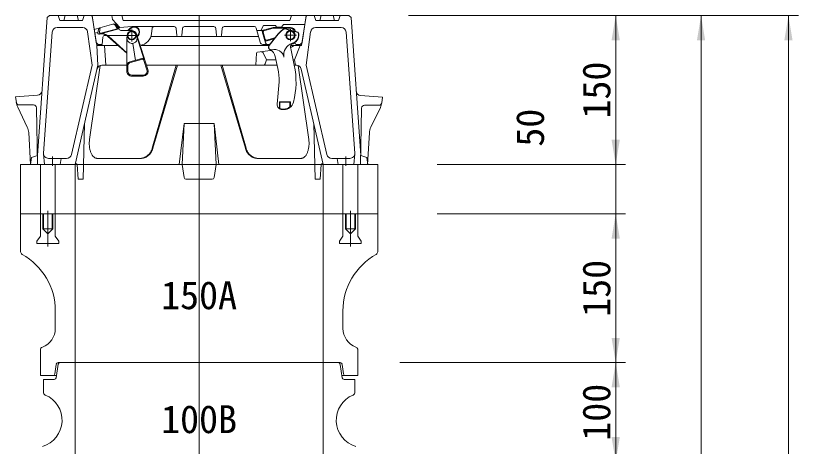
# Model space of a CAD drawing. Units: millimetres, scale not verified. Extents: x -6861 to 6861, y -5221 to 5221.
# Drawn here: x 3038 to 3827, y 248 to 682 of the extents above; entities that cross this region are included whole.
import ezdxf
from ezdxf.enums import TextEntityAlignment as Align

# ---------------------------------------------------------------- set-up
doc = ezdxf.new("R2010")
doc.units = ezdxf.units.MM
doc.header["$LTSCALE"] = 20
for name, color, linetype, lineweight in [('0-4_TEMP', 3, 'Continuous', 18), ('0-5_細線', 7, 'Continuous', 18), ('0-7_寸法', 1, 'Continuous', 18)]:
    doc.layers.add(name, color=color, linetype=linetype, lineweight=lineweight)
doc.layers.add('0-8_注釈', color=1, linetype='Continuous')
doc.styles.add('ＭＳ ゴシック', font='')
doc.styles.get('ＭＳ ゴシック').set_extended_font_data('MS Gothic')

msp = doc.modelspace()

# ---------------------------------------------------------------- linework, layer by layer
at = {"layer": '0-4_TEMP'}
for p, q in [((3222.8, 682.35), (3222.8, 517.35)), ((3074.8, 540.27), (3074.8, 530.82)), ((3370.8, 540.27), (3370.8, 530.82)), ((3099.8, 532.35), (3106.2, 532.35)), ((3205.8, 532.35), (3239.8, 532.35)), ((3222.8, 532.35), (3222.8, 369.35)), ((3339.4, 532.35), (3345.8, 532.35)), ((3070.3, 485.35), (3070.3, 449.35)), ((3375.3, 485.35), (3375.3, 449.35)), ((3222.8, 382.35), (3222.8, 69.35)), ((3222.8, 332.35), (3222.8, 219.35))]:
    msp.add_line(p, q, dxfattribs=at)
at = {"layer": '0-5_細線'}
for p, q in [((3069.65, 680.35), (3059.8, 541.35)), ((3069.65, 680.35), (3071.8, 682.35)), ((3071.8, 682.35), (3373.8, 682.35)), ((3080.8, 682.35), (3082.3, 677.35)), ((3087.8, 682.35), (3086.3, 677.35)), ((3099.8, 682.35), (3101.3, 677.35)), ((3106.8, 682.35), (3105.3, 677.35)), ((3114.3, 682.35), (3114.89, 681.75)), ((3119.07, 655.35), (3114.8, 682.35)), ((3114.89, 681.75), (3119.55, 652.35)), ((3134.8, 682.35), (3135.3, 678.35)), ((3144.8, 682.35), (3146.3, 677.35)), ((3315.8, 682.35), (3314.3, 677.35)), ((3330.7, 681.75), (3326.05, 652.35)), ((3326.52, 655.35), (3330.8, 682.35)), ((3331.3, 682.35), (3330.7, 681.75)), ((3338.8, 682.35), (3340.3, 677.35)), ((3345.8, 682.35), (3344.3, 677.35)), ((3357.8, 682.35), (3359.3, 677.35)), ((3364.8, 682.35), (3363.3, 677.35)), ((3375.94, 680.35), (3373.8, 682.35)), ((3375.94, 680.35), (3385.8, 541.35)), ((3082.3, 677.35), (3105.3, 677.35)), ((3122.68, 670.16), (3136.9, 673.97)), ((3135.3, 678.35), (3142.8, 670.35)), ((3138.07, 672.87), (3140.57, 669.09)), ((3138.77, 673.52), (3139.63, 673.72)), ((3139.09, 673.14), (3142.03, 668.69)), ((3142.8, 670.35), (3154.8, 671.35)), ((3314.3, 677.35), (3146.3, 677.35)), ((3154.8, 671.35), (3175.65, 671.35)), ((3197.49, 671.35), (3166.47, 671.35)), ((3237.49, 671.35), (3208.11, 671.35)), ((3278.44, 671.35), (3248.11, 671.35)), ((3299.8, 672.35), (3300.8, 670.85)), ((3300.8, 670.85), (3305.8, 670.85)), ((3307.8, 673.35), (3305.8, 670.85)), ((3307.8, 673.35), (3329.37, 673.35)), ((3363.3, 677.35), (3340.3, 677.35)), ((3074.63, 665.7), (3065.98, 543.7)), ((3079.62, 670.35), (3105.41, 670.35)), ((3110.37, 666), (3114.8, 632.35)), ((3116.99, 668.49), (3121.73, 669.59)), ((3117.62, 664.53), (3120.78, 665.26)), ((3120.73, 664.86), (3121.22, 668.5)), ((3121.85, 663.73), (3141.78, 669.07)), ((3121.9, 663.75), (3122.34, 663.82)), ((3122.35, 665.64), (3122.96, 670.24)), ((3123.6, 664.54), (3141.59, 669.36)), ((3141.18, 669.97), (3142.8, 670.35)), ((3144.53, 667.35), (3154.8, 667.35)), ((3153.41, 669.74), (3151.02, 667.35)), ((3151.73, 667.35), (3153.76, 669.38)), ((3154.8, 668.35), (3154.8, 656.35)), ((3171.06, 627.87), (3159.56, 663.87)), ((3174.84, 664.21), (3175.3, 669.52)), ((3199.48, 669.55), (3200.21, 662.25)), ((3206.12, 669.55), (3205.39, 662.25)), ((3240.21, 662.25), (3239.48, 669.55)), ((3245.39, 662.25), (3246.12, 669.55)), ((3284.2, 655.57), (3280.37, 669.86)), ((3281.05, 667.35), (3286.74, 667.35)), ((3289.58, 654.83), (3286.48, 666.38)), ((3287.19, 667.61), (3297.42, 670.35)), ((3289.41, 658.35), (3287.4, 665.85)), ((3288.11, 667.07), (3297.52, 669.6)), ((3302.39, 663.86), (3293.29, 652.47)), ((3302.58, 663.7), (3293.49, 652.31)), ((3297.42, 670.35), (3314.8, 670.35)), ((3297.52, 669.6), (3314.8, 669.6)), ((3308.99, 669.33), (3309.02, 669.06)), ((3308.99, 669.33), (3322.73, 665.65)), ((3309.02, 669.06), (3322.54, 665.44)), ((3314.8, 656.6), (3314.8, 668.6)), ((3322.54, 665.44), (3322.73, 665.65)), ((3335.22, 666), (3330.8, 632.35)), ((3365.97, 670.35), (3340.18, 670.35)), ((3370.96, 665.7), (3379.61, 543.7)), ((3119.07, 655.35), (3121.07, 653.35)), ((3119.07, 655.35), (3121.07, 653.35)), ((3119.07, 655.35), (3121.07, 653.35)), ((3119.07, 655.35), (3121.07, 653.35)), ((3125.83, 660.56), (3125.07, 653.35)), ((3129.44, 662.35), (3127.76, 662.35)), ((3149.8, 644.35), (3130.83, 661.42)), ((3131.31, 662.35), (3149.48, 662.35)), ((3149.94, 644.89), (3131.41, 661.58)), ((3148.8, 662.35), (3160.8, 662.35)), ((3149.8, 626.38), (3150.05, 659.3)), ((3150.05, 659.3), (3150.31, 662.69)), ((3167.41, 637.75), (3159.89, 661.31)), ((3160.24, 661.72), (3160.83, 662.31)), ((3160.42, 661.19), (3161.19, 661.96)), ((3282.65, 661.35), (3174.25, 661.35)), ((3290.1, 656.75), (3298.38, 658.97)), ((3290.63, 657.64), (3299.16, 659.93)), ((3308.8, 662.6), (3320.8, 662.6)), ((3324.52, 653.35), (3326.52, 655.35)), ((3119.55, 652.35), (3120.8, 632.35)), ((3119.55, 652.35), (3140.67, 652.35)), ((3125.07, 653.35), (3121.07, 653.35)), ((3127.3, 652.35), (3128.8, 632.35)), ((3158.6, 637.16), (3156, 654.42)), ((3164.49, 652.35), (3222.8, 652.35)), ((3292.96, 652.35), (3222.8, 652.35)), ((3281.6, 645.45), (3294.79, 647.22)), ((3287.1, 653.35), (3293.82, 653.35)), ((3315.14, 649.13), (3318.69, 632.44)), ((3326.05, 652.35), (3315.44, 652.35)), ((3315.9, 653.56), (3320.09, 654.35)), ((3324.55, 652.35), (3318.8, 637.85)), ((3320.2, 653.35), (3320.09, 654.35)), ((3320.2, 653.35), (3324.52, 653.35)), ((3280.73, 644.54), (3279.8, 632.35)), ((3287.43, 644.84), (3290.8, 637.85)), ((3299.47, 641.12), (3302.06, 628.9)), ((3094.07, 542.23), (3114.8, 632.35)), ((3097.8, 532.35), (3120.8, 632.35)), ((3123.12, 632.07), (3112.3, 557.26)), ((3124.78, 632.35), (3149.63, 632.35)), ((3150.8, 626.35), (3150.8, 631.35)), ((3152.76, 635.64), (3164.97, 639.07)), ((3153.72, 635.2), (3164.66, 638.27)), ((3170.11, 627.56), (3167.11, 636.96)), ((3169.86, 632.35), (3222.8, 632.35)), ((3175.57, 548.66), (3199.66, 632.35)), ((3176.21, 548.55), (3200.95, 632.35)), ((3300.96, 632.35), (3222.8, 632.35)), ((3269.38, 548.55), (3244.65, 632.35)), ((3270.03, 548.66), (3245.93, 632.35)), ((3272.18, 632.35), (3267.75, 632.35)), ((3290.8, 637.85), (3289.28, 633.66)), ((3300.13, 637.85), (3290.8, 637.85)), ((3318.8, 637.85), (3317.78, 637.85)), ((3318.8, 637.85), (3319.8, 632.35)), ((3320.82, 632.35), (3318.89, 632.35)), ((3322.47, 632.07), (3333.3, 557.26)), ((3351.52, 542.23), (3330.8, 632.35)), ((3347.8, 532.35), (3325.69, 628.47)), ((3154.8, 622.35), (3166.3, 622.35)), ((3154.8, 621.35), (3166.3, 621.35)), ((3303.46, 615.6), (3301.49, 593.03)), ((3059.82, 602.02), (3037.8, 600.35)), ((3037.8, 600.35), (3038.49, 594.77)), ((3041.45, 592.35), (3055.85, 592.35)), ((3304.3, 595.1), (3303.8, 595.33)), ((3303.8, 595.33), (3314.8, 595.33)), ((3303.8, 595.33), (3303.8, 588.37)), ((3304.3, 595.1), (3314.3, 595.1)), ((3304.3, 595.1), (3304.3, 588.65)), ((3314.3, 595.1), (3314.8, 595.33)), ((3314.3, 595.1), (3314.3, 590.36)), ((3314.8, 595.33), (3314.8, 590.13)), ((3403.98, 592.01), (3389.58, 592.03)), ((3039.85, 590.14), (3049.51, 570.02)), ((3058.85, 589.4), (3059.8, 532.35)), ((3303.8, 588.37), (3304.3, 588.65)), ((3306.47, 588.1), (3308.14, 588.1)), ((3306.47, 587.6), (3308.14, 587.6)), ((3314.3, 590.36), (3314.8, 590.13)), ((3386.57, 589.09), (3385.52, 532.04)), ((3405.57, 589.8), (3395.87, 569.7)), ((3105.8, 517.35), (3107.3, 573.65)), ((3207.8, 573.65), (3237.8, 573.65)), ((3237.8, 573.65), (3242.8, 532.35)), ((3239.8, 532.35), (3237.8, 573.65)), ((3339.8, 517.35), (3338.3, 573.65)), ((3050.97, 564.39), (3052.8, 532.35)), ((3394.41, 564.06), (3392.52, 532.03)), ((3053.8, 539.35), (3052.8, 532.35)), ((3053.8, 539.35), (3059.8, 541.35)), ((3066.8, 532.35), (3065.98, 542.96)), ((3070.97, 538.35), (3089.2, 538.35)), ((3083.8, 538.35), (3082.8, 532.35)), ((3120.06, 538.35), (3163.78, 538.35)), ((3325.53, 538.35), (3281.81, 538.35)), ((3374.63, 538.35), (3356.4, 538.35)), ((3361.8, 538.35), (3362.8, 532.35)), ((3378.8, 532.35), (3379.61, 542.96)), ((3391.8, 539.35), (3385.8, 541.35)), ((3391.8, 539.35), (3392.8, 532.35)), ((3042.8, 482.35), (3042.8, 532.35)), ((3052.8, 532.35), (3042.8, 532.35)), ((3052.8, 532.35), (3097.8, 532.35)), ((3062.8, 482.35), (3062.8, 532.35)), ((3077.8, 482.35), (3077.8, 532.35)), ((3097.8, 532.35), (3099.8, 532.35)), ((3097.8, 482.35), (3097.8, 532.35)), ((3099.8, 532.35), (3100.8, 517.35)), ((3106.2, 532.35), (3205.8, 532.35)), ((3205.8, 532.35), (3207.57, 519.08)), ((3239.8, 532.35), (3238.03, 519.08)), ((3339.4, 532.35), (3239.8, 532.35)), ((3345.8, 532.35), (3344.8, 517.35)), ((3347.8, 532.35), (3345.8, 532.35)), ((3392.8, 532.35), (3347.8, 532.35)), ((3347.8, 482.35), (3347.8, 532.35)), ((3367.8, 482.35), (3367.8, 532.35)), ((3382.8, 482.35), (3382.8, 532.35)), ((3392.8, 532.35), (3402.8, 532.35)), ((3402.8, 482.35), (3402.8, 532.35)), ((3100.8, 517.35), (3105.8, 517.35)), ((3236.05, 517.35), (3209.24, 517.35)), ((3344.8, 517.35), (3339.8, 517.35)), ((3042.8, 482.35), (3402.8, 482.35)), ((3042.8, 482.35), (3042.8, 444.14)), ((3062.8, 482.35), (3062.8, 459.85)), ((3065.3, 482.35), (3065.3, 467.35)), ((3065.9, 482.35), (3065.9, 466.75)), ((3074.7, 482.35), (3074.7, 466.75)), ((3077.8, 482.35), (3077.8, 459.85)), ((3097.8, 482.35), (3097.8, 332.35)), ((3347.8, 482.35), (3347.8, 332.35)), ((3367.8, 482.35), (3367.8, 459.85)), ((3370.3, 482.35), (3370.3, 467.35)), ((3370.9, 482.35), (3370.9, 466.75)), ((3379.7, 482.35), (3379.7, 466.75)), ((3380.3, 482.35), (3380.3, 467.35)), ((3382.8, 482.35), (3382.8, 459.85)), ((3402.8, 482.35), (3402.8, 444.14)), ((3065.3, 467.35), (3075.3, 467.35)), ((3065.3, 467.35), (3070.3, 462.35)), ((3370.3, 467.35), (3375.3, 462.35)), ((3380.3, 467.35), (3370.3, 467.35)), ((3380.3, 467.35), (3375.3, 462.35)), ((3062.8, 459.85), (3059.3, 454.85)), ((3077.8, 459.85), (3081.3, 454.85)), ((3059.3, 454.85), (3059.3, 452.35)), ((3059.3, 452.35), (3081.3, 452.35)), ((3081.3, 454.85), (3081.3, 452.35)), ((3386.3, 452.35), (3364.3, 452.35)), ((3077.8, 384.68), (3077.8, 366.71)), ((3367.8, 384.68), (3367.8, 366.71)), ((3062.8, 345.15), (3062.8, 332.35)), ((3382.8, 345.15), (3382.8, 332.35)), ((3062.8, 332.35), (3062.8, 319.35)), ((3080.54, 332.35), (3222.8, 332.35)), ((3097.8, 332.35), (3097.8, 232.35)), ((3365.06, 332.35), (3222.8, 332.35)), ((3347.8, 332.35), (3347.8, 232.35)), ((3382.8, 332.35), (3382.8, 319.35)), ((3078.55, 330.62), (3077.21, 321.07)), ((3078.55, 317.06), (3080.55, 330.64)), ((3365.04, 330.62), (3366.94, 317.07)), ((3367.04, 330.62), (3368.38, 321.07)), ((3062.8, 319.35), (3078.89, 319.35)), ((3366.62, 319.35), (3382.8, 319.35)), ((3065.8, 302.43), (3065.8, 315.35)), ((3076.57, 315.35), (3065.8, 315.35)), ((3379.8, 315.35), (3368.92, 315.35)), ((3379.8, 315.35), (3379.8, 302.43))]:
    msp.add_line(p, q, dxfattribs=at)
for points in [[(3284.91, 667.35), (3287.8, 672.35), (3299.8, 672.35)], [(3385.62, 601.71), (3407.64, 600), (3406.94, 594.43)], [(3205.8, 532.35), (3207.8, 573.65), (3202.8, 532.35)], [(3075.3, 482.35), (3075.3, 467.35), (3070.3, 462.35)], [(3367.8, 459.85), (3364.3, 454.85), (3364.3, 452.35)], [(3382.8, 459.85), (3386.3, 454.85), (3386.3, 452.35)]]:
    msp.add_lwpolyline(points, dxfattribs=at)
for centre, radius in [((3154.8, 662.35), 4.5), ((3154.8, 662.35), 4), ((3314.8, 662.6), 4.75), ((3314.8, 662.6), 4)]:
    msp.add_circle(centre, radius, dxfattribs=at)
for centre, radius, start, end in [((3136.4, 671.77), 2, 33.435, 105), ((3137.42, 672.04), 2, 33.435, 105), ((3157.3, 665.85), 5.5, 315, 135), ((3157.3, 665.85), 5, 315, 135), ((3177.29, 669.35), 2, 90, 175), ((3197.49, 669.35), 2, 5.711, 90), ((3208.11, 669.35), 2, 90, 174.289), ((3237.49, 669.35), 2, 5.711, 90), ((3248.11, 669.35), 2, 90, 174.289), ((3278.44, 669.35), 2, 15, 90), ((3079.62, 665.35), 5, 90, 175.943), ((3105.41, 665.35), 5, 7.496, 90), ((3121.72, 664.73), 1, 172.38, 285), ((3123.2, 668.23), 2, 105, 172.38), ((3124.72, 654.14), 10, 48.003, 105), ((3123.34, 665.51), 1, 172.38, 285), ((3124.14, 653.99), 10, 48.003, 100.392), ((3144.53, 670.35), 3, 213.435, 270), ((3154.8, 662.35), 5, 17.716, 90), ((3161.88, 665.35), 13, 275.889, 355), ((3287.45, 666.64), 1, 105, 195), ((3288.37, 666.11), 1, 104.999, 195), ((3318.8, 650.76), 21, 117.828, 141.396), ((3318.8, 650.76), 20.75, 118.098, 141.396), ((3314.8, 664.85), 5.5, 18.873, 90), ((3314.8, 664.85), 4.75, 25.614, 90), ((3314.8, 662.6), 8.25, 282.029, 20.153), ((3314.8, 662.6), 8.5, 289.465, 21.032), ((3340.18, 665.35), 5, 90, 172.504), ((3365.97, 665.35), 5, 4.057, 90), ((3127.82, 660.35), 2, 90, 173.991), ((3131.31, 665.35), 3, 239.518, 270), ((3155.14, 659.44), 5.09, 179.563, 17.716), ((3201.2, 662.35), 1, 185.711, 270.001), ((3204.39, 662.35), 1, 270, 354.289), ((3241.2, 662.35), 1, 185.711, 270), ((3244.39, 662.35), 1, 269.999, 354.289), ((3287.1, 656.35), 3, 195, 270), ((3289.84, 657.71), 1, 194.999, 285), ((3290.38, 658.61), 1, 194.999, 285), ((3291.51, 655.35), 2, 195, 270), ((3295.64, 650.6), 3, 141.396, 242.755), ((3295.64, 650.6), 2.75, 141.396, 283.399), ((3289.68, 639.04), 10, 12, 62.755), ((3298.56, 638.19), 10, 13.096, 103.289), ((3320.59, 642.71), 12.5, 109.028, 190.412), ((3318.8, 650.76), 4, 106.971, 204), ((3311.33, 659.52), 10, 292.623, 314.134), ((3281.73, 644.46), 1, 97.625, 175.601), ((3285.62, 643.97), 2, 25.722, 97.625), ((3124.78, 627.35), 5, 90, 167.047), ((3153.84, 631.79), 4, 105.689, 179.563), ((3154.8, 631.35), 4, 105.689, 180), ((3165.2, 636.35), 2, 17.716, 105.689), ((3165.51, 637.15), 2, 17.716, 105.689), ((3287.4, 634.35), 2, 270, 340.017), ((3239.46, 615.6), 81, 345.314, 12), ((3320.82, 627.35), 5, 12.953, 90), ((3154.8, 626.35), 5, 179.204, 270), ((3154.8, 626.35), 4, 180, 270), ((3166.3, 626.35), 5, 270, 17.716), ((3166.3, 626.35), 4, 270, 17.716), ((3239.46, 615.6), 64, 0, 12), ((3059.44, 607.01), 5, 274.344, 355.943), ((3386.01, 606.7), 5, 183.949, 265.548), ((3041.45, 595.35), 3, 187.125, 270), ((3053.38, 596.63), 15, 187.125, 205.641), ((3055.85, 589.35), 3, 0.955, 90), ((3306.47, 592.6), 5, 175, 270), ((3308.14, 597.6), 10, 270, 345.314), ((3389.57, 589.03), 3, 89.893, 178.938), ((3403.98, 595.01), 3, 269.893, 352.768), ((3392.05, 596.32), 15, 334.252, 352.768), ((3306.47, 592.6), 4.5, 241.158, 270), ((3308.14, 597.6), 9.5, 270, 310.388), ((3035.99, 563.53), 15, 3.27, 25.641), ((3409.38, 563.18), 15, 154.251, 176.622), ((3127.01, 553.19), 15, 177.42047, 183.98981), ((3126.98, 553.98), 14.95, 173.89277, 180.46211), ((3126.86, 554.77), 14.77, 170.31074, 176.88008), ((3318.73, 554.77), 14.77, 3.11892, 9.68825), ((3318.61, 553.98), 14.95, 359.5389, 6.10824), ((3318.59, 553.19), 15, 356.00919, 2.57852), ((3126.94, 552.39), 14.9, 180.96172, 187.53106), ((3126.79, 551.61), 14.66, 184.58302, 191.15236), ((3126.55, 550.85), 14.3, 188.35914, 194.92847), ((3126.22, 550.13), 13.81, 192.36873, 198.93806), ((3125.81, 549.45), 13.21, 196.70895, 203.27829), ((3161.55, 552.29), 14.43, 326.98817, 331.44819), ((3161.47, 552.41), 14.56, 331.16694, 335.62697), ((3162.23, 552.29), 14.43, 326.98948, 331.44951), ((3161.4, 552.54), 14.67, 335.27597, 339.736), ((3162.15, 552.41), 14.56, 331.16694, 335.62697), ((3161.35, 552.68), 14.78, 339.32468, 343.78471), ((3162.08, 552.54), 14.67, 335.27597, 339.736), ((3162.03, 552.68), 14.78, 339.32468, 343.78471), ((3283.57, 552.68), 14.78, 196.2168, 200.67683), ((3283.51, 552.54), 14.67, 200.26406, 204.72408), ((3284.25, 552.68), 14.78, 196.21538, 200.67541), ((3283.44, 552.41), 14.56, 204.3731, 208.83313), ((3284.19, 552.54), 14.67, 200.26406, 204.72408), ((3283.37, 552.29), 14.43, 208.55057, 213.0106), ((3284.12, 552.41), 14.56, 204.3731, 208.83313), ((3284.04, 552.29), 14.43, 208.55057, 213.0106), ((3319.78, 549.45), 13.21, 336.7206, 343.28994), ((3319.37, 550.13), 13.81, 341.06298, 347.63232), ((3319.05, 550.85), 14.3, 345.0715, 351.64084), ((3318.8, 551.61), 14.66, 348.84661, 355.41595), ((3318.65, 552.39), 14.9, 352.46994, 359.03928), ((3070.97, 543.35), 5, 175.943, 270), ((3089.2, 543.35), 5, 270, 347.047), ((3125.33, 548.81), 12.52, 201.49676, 208.0661), ((3124.77, 548.24), 11.76, 206.87362, 213.44296), ((3124.16, 547.74), 10.97, 213.01027, 219.57961), ((3123.49, 547.3), 10.18, 220.10416, 226.6735), ((3122.78, 546.95), 9.44, 228.3576, 234.92694), ((3122.03, 546.68), 8.8, 237.91499, 244.48433), ((3121.25, 546.5), 8.33, 248.76546, 255.3348), ((3120.46, 546.41), 8.07, 260.60549, 267.17483), ((3163.03, 551.47), 13.13, 270.31854, 274.77857), ((3163.71, 551.47), 13.13, 270.31854, 274.77857), ((3162.88, 551.48), 13.15, 275.40614, 279.86617), ((3163.56, 551.48), 13.15, 275.40614, 279.86617), ((3162.74, 551.51), 13.2, 280.46637, 284.9264), ((3163.42, 551.51), 13.2, 280.466, 284.92603), ((3162.6, 551.54), 13.27, 285.48095, 289.94098), ((3163.27, 551.54), 13.27, 285.48146, 289.94149), ((3162.46, 551.59), 13.36, 290.43589, 294.89592), ((3163.14, 551.59), 13.36, 290.43589, 294.89592), ((3162.32, 551.64), 13.47, 295.31835, 299.77837), ((3163, 551.64), 13.47, 295.31759, 299.77762), ((3162.19, 551.71), 13.59, 300.11715, 304.57718), ((3162.87, 551.71), 13.59, 300.11802, 304.57805), ((3162.07, 551.78), 13.72, 304.82668, 309.2867), ((3162.74, 551.78), 13.72, 304.82668, 309.2867), ((3161.95, 551.87), 13.86, 309.44394, 313.90396), ((3162.63, 551.87), 13.86, 309.44394, 313.90396), ((3161.84, 551.96), 14.01, 313.96603, 318.42606), ((3162.51, 551.96), 14.01, 313.96603, 318.42606), ((3161.73, 552.06), 14.15, 318.39462, 322.85465), ((3162.41, 552.06), 14.15, 318.39462, 322.85465), ((3161.64, 552.17), 14.3, 322.73468, 327.19471), ((3162.32, 552.17), 14.3, 322.73341, 327.19344), ((3283.28, 552.17), 14.3, 212.80665, 217.26668), ((3283.18, 552.06), 14.15, 217.14434, 221.60437), ((3283.96, 552.17), 14.3, 212.80665, 217.26668), ((3283.86, 552.06), 14.15, 217.14555, 221.60557), ((3283.08, 551.96), 14.01, 221.57518, 226.03521), ((3283.76, 551.96), 14.01, 221.57405, 226.03407), ((3282.97, 551.87), 13.86, 226.09615, 230.55618), ((3283.65, 551.87), 13.86, 226.09615, 230.55618), ((3282.85, 551.78), 13.72, 230.71233, 235.17235), ((3283.53, 551.78), 13.72, 230.7133, 235.17332), ((3282.72, 551.71), 13.59, 235.42309, 239.88312), ((3283.4, 551.71), 13.59, 235.42222, 239.88225), ((3282.59, 551.64), 13.47, 240.22163, 244.68165), ((3283.27, 551.64), 13.47, 240.22238, 244.68241), ((3282.46, 551.59), 13.36, 245.10423, 249.56426), ((3283.14, 551.59), 13.36, 245.10423, 249.56426), ((3282.32, 551.54), 13.27, 250.05918, 254.51921), ((3283, 551.54), 13.27, 250.05867, 254.5187), ((3282.18, 551.51), 13.2, 255.0736, 259.53363), ((3282.86, 551.51), 13.2, 255.07397, 259.534), ((3282.03, 551.48), 13.15, 260.13383, 264.59386), ((3282.71, 551.48), 13.15, 260.13361, 264.59364), ((3281.89, 551.47), 13.13, 265.22143, 269.68146), ((3282.57, 551.47), 13.13, 265.2215, 269.68153), ((3325.13, 546.41), 8.08, 272.82479, 279.39413), ((3324.34, 546.5), 8.33, 284.66593, 291.23527), ((3323.57, 546.68), 8.8, 295.51485, 302.08419), ((3322.82, 546.95), 9.44, 305.07392, 311.64326), ((3322.1, 547.3), 10.18, 313.32533, 319.89467), ((3321.44, 547.74), 10.97, 320.42039, 326.98973), ((3320.82, 548.24), 11.76, 326.55807, 333.12741), ((3320.27, 548.81), 12.52, 331.93385, 338.50319), ((3356.4, 543.35), 5, 192.953, 270), ((3374.63, 543.35), 5, 270, 4.057), ((3098.8, 531.6), 1.25, 36.87, 143.13), ((3346.8, 531.6), 1.25, 36.87, 143.13), ((3209.55, 519.35), 2, 187.595, 270), ((3236.05, 519.35), 2, 270, 352.405), ((3045.8, 444.14), 3, 180, 240.968), ((3399.8, 444.14), 3, 299.032, 0), ((3012.8, 384.68), 65, 0, 60.968), ((3432.8, 384.68), 65, 119.032, 180), ((3057.8, 366.71), 20, 290.354, 0), ((3387.8, 366.71), 20, 180, 249.646), ((3065.8, 345.15), 3, 110.354, 180), ((3379.8, 345.15), 3, 0, 69.646), ((3080.54, 330.35), 2, 90, 172.001), ((3082.52, 330.35), 2, 90, 171.634), ((3363.06, 330.35), 2, 8, 90), ((3365.06, 330.35), 2, 7.999, 90), ((3075.23, 321.35), 2, 270, 352.001), ((3076.57, 317.35), 2, 270, 351.633), ((3368.92, 317.35), 2, 187.999, 270), ((3370.36, 321.35), 2, 187.999, 270), ((3068.8, 302.43), 3, 180, 247.479), ((3376.8, 302.43), 3, 292.521, 0), ((3057.11, 274.25), 27.5, 286.539, 67.479), ((3388.48, 274.25), 27.5, 112.521, 253.461)]:
    msp.add_arc(centre, radius, start, end, dxfattribs=at)
at = {"layer": '0-7_寸法'}
for p, q in [((3433.8, 682.35), (3738.79, 682.35)), ((3433.8, 682.35), (3652.74, 682.35)), ((3433.8, 682.35), (3826.88, 682.35)), ((3642.74, -407.65), (3642.74, 682.35)), ((3728.79, -367.65), (3728.79, 682.35)), ((3816.88, -617.65), (3816.88, 682.35)), ((3462.64, 532.35), (3652.74, 532.35)), ((3462.8, 532.35), (3652.74, 532.35)), ((3462.8, 482.35), (3652.74, 482.35)), ((3462.8, 482.35), (3652.74, 482.35)), ((3425.06, 332.35), (3652.74, 332.35)), ((3425.06, 332.35), (3652.74, 332.35))]:
    msp.add_line(p, q, dxfattribs=at)
for points in [[(3638.57, 657.35), (3642.74, 682.35), (3646.9, 657.35)], [(3724.63, 657.35), (3728.79, 682.35), (3732.96, 657.35)], [(3812.71, 657.35), (3816.88, 682.35), (3821.04, 657.35)], [(3638.57, 557.35), (3642.74, 532.35), (3646.9, 557.35)], [(3638.57, 557.35), (3642.74, 532.35), (3646.9, 557.35)], [(3638.57, 457.35), (3642.74, 482.35), (3646.9, 457.35)], [(3638.57, 457.35), (3642.74, 482.35), (3646.9, 457.35)], [(3638.57, 357.35), (3642.74, 332.35), (3646.9, 357.35)], [(3638.57, 307.35), (3642.74, 332.35), (3646.9, 307.35)], [(3638.57, 257.35), (3642.74, 232.35), (3646.9, 257.35)]]:
    msp.add_solid(points, dxfattribs=at)

# ---------------------------------------------------------------- texts
at = {"layer": '0-7_寸法', "style": 'ＭＳ ゴシック'}
for s, p in [('150', (3645.78, 578.55)), ('50', (3578.87, 550.17)), ('150', (3645.78, 378.55)), ('100', (3645.78, 253.55))]:
    msp.add_text(s, height=28.15, rotation=90, dxfattribs=at).set_placement(p, align=Align.BOTTOM_LEFT)
at = {"layer": '0-8_注釈', "style": 'ＭＳ ゴシック'}
for s, p in [('150A', (3184.4, 377.81)), ('100B', (3184.4, 252.81))]:
    msp.add_text(s, height=28.15, dxfattribs=at).set_placement(p, align=Align.BOTTOM_LEFT)

doc.saveas('drawing.dxf')
